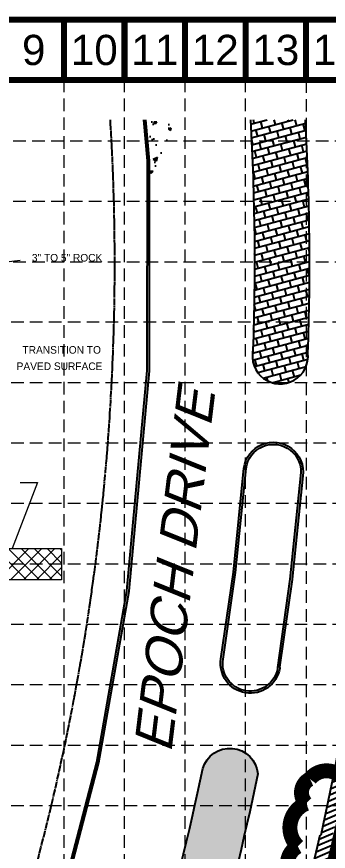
# Model space of a CAD drawing. Header units: inches. Extents: x 2525137 to 2526060, y 7086153 to 7086731.
# Drawn here: x 2525270.4 to 2525344.6, y 7086531.7 to 7086730.5 of the extents above; entities that cross this region are included whole.
import ezdxf
from ezdxf.enums import TextEntityAlignment as Align

# ---------------------------------------------------------------- set-up
doc = ezdxf.new("R2010")
doc.units = ezdxf.units.IN
doc.header["$MEASUREMENT"] = 0
for name, pattern in [('DASHED2', [0.375, 0.25, -0.125]), ('HIDDEN', [0.375, 0.25, -0.125]), ('PHANTOM', [1.9000000000000004, 1.5, -0.08, 0.08, -0.08, 0.08, -0.08]), ('PL', [1.25, 0.625, -0.125, 0.125, -0.125, 0.125, -0.125])]:
    doc.linetypes.add(name, pattern=pattern)
for name, color, linetype in [('BASE', 7, 'Continuous'), ('E-PVMT', 2, 'Continuous'), ('E-PVMT-H', 9, 'Continuous'), ('E-ROW', 5, 'Continuous'), ('E-STORM', 10, 'Continuous'), ('E-STORM-H', 15, 'Continuous'), ('GRID', 254, 'HIDDEN'), ('HS-LIMITOFWORK', 5, 'DASHED2'), ('hs-sidewalk', 3, 'Continuous'), ('LEGEND', 7, 'Continuous'), ('PL', 7, 'PHANTOM'), ('PL-OFF', 3, 'PHANTOM'), ('PL-ROW', 7, 'PL')]:
    doc.layers.add(name, color=color, linetype=linetype)
doc.styles.add('L300', font='UNIV.shx', dxfattribs={"oblique": 15, "height": 6})
doc.styles.get("Standard").update_dxf_attribs({"font": 'ARIAL.TTF'})
doc.styles.add('Style-WORKING', font='WORKING.shx')

msp = doc.modelspace()

# ---------------------------------------------------------------- hatches: boundary and pattern name
at = {"layer": 'E-PVMT-H'}
h = msp.add_hatch(dxfattribs=at)
h.set_pattern_fill('AR-CONC', color=256, angle=338, style=0)
h.set_pattern_definition([(27.99999999999997, (2525960.337304894, 7087164.876989488), (6.415246973156391, -3.268731599924015), [0.7500000000000016, -8.250000000000018]), (333, (2525960.337304894, 7087164.876989488), (1.531281364740244, 7.493975663154749), [0.6000000000000008, -6.600000000000006]), (78.45139999999995, (2525960.871908808, 7087164.60459524), (7.946531566583368, 4.225237833558003), [0.6374019000000004, -7.011421120000002]), (24.1842, (2525961.086518079, 7087166.731357193), (9.275241551132725, -5.532620912889536), [1.124999999999998, -12.375]), (74.63559999999998, (2525961.859454585, 7087166.270304967), (12.31515147254045, 5.530555502253643), [0.9561028800000022, -10.51713000000002]), (329.1842000000001, (2525961.086518079, 7087166.731357193), (12.31514715681599, 5.530565119491502), [0.9000000000000001, -9.900000000000015]), (359, (2525961.826398639, 7087165.893158676), (4.026188903242573, -5.969070523485244), [0.7500000000000009, -8.250000000000018]), (304, (2525961.826398639, 7087165.893158676), (4.972440354166464, 5.811998862888152), [0.6000000000000011, -6.600000000000009]), (49.45139999999997, (2525962.161914062, 7087165.395735918), (8.998629061076812, -0.1570786744900117), [0.6374019000000005, -7.011421120000003]), (15.50000000000004, (2525960.337304894, 7087164.876989488), (1.359786540769024, 3.040986445800676), [0, -6.520000000000006, 0, -6.700000000000003, 0, -6.625000000000006]), (345.5, (2525960.337304894, 7087164.876989488), (3.916630555363029, 2.67144588056669), [0, -3.820000000000004, 0, -6.370000000000006, 0, -2.525000000000001]), (305.5, (2525958.269684896, 7087165.712362191), (4.865023403592189, -2.208859172174712), [0, -2.500000000000004, 0, -7.800000000000018, 0, -10.35000000000002]), (295.5, (2525957.342501044, 7087166.086968778), (5.78220786836383, -1.256496608444084), [0, -3.250000000000004, 0, -5.180000000000006, 0, -7.350000000000009])])
h.paths.add_polyline_path([(2525308.224480061, 7086705.955840328), (2525301.206207137, 7086705.955840329), (2525302.057563543, 7086696.178341636), (2525302.054450886, 7086691.184150492)])
h = msp.add_hatch(dxfattribs=at)
h.set_pattern_fill('AR-B816', color=256, scale=0.2000000000000001, angle=15, style=0)
h.set_pattern_definition([(15, (0, 0), (-0.4141104721640336, 1.54548132206251), []), (104.9999999999999, (0, 0), (-1.959591794226545, 1.131370849898478), [1.600000000000001, -1.600000000000001])])
edge = h.paths.add_edge_path()
edge.add_line((2525339.162257386, 7086705.955840328), (2525326.043895822, 7086705.955840328))
edge.add_arc((2524733.782542584, 7086671.74433741), 593.2486303994358, -1.9909031289427048, 3.3059710856028914, ccw=False)
edge.add_arc((2525333.1503994, 7086649.668847616), 6.641063494159486, 167.2510732313388, 366.243820686588)
edge.add_arc((2524733.782542564, 7086671.744337386), 606.3456325007169, 357.9818411039431, 363.2344856638463)
h = msp.add_hatch(dxfattribs=at)
h.set_pattern_fill('AR-B816', color=256, scale=0.2000000000000001, angle=338, style=0)
h.set_pattern_definition([(338, (0, 0), (0.5993705494654598, 1.483494167306861), []), (68, (0, 0), (-0.8841236178414009, 2.08286471677232), [1.600000000000001, -1.600000000000001])])
edge = h.paths.add_edge_path()
edge.add_arc((2524733.782542604, 7086671.7443374), 606.3377332919821, 339.1286501682098, 348.43247167063595, ccw=False)
edge.add_line((2525300.33405563, 7086455.723898781), (2525255.688292707, 7086338.632549958))
edge.add_arc((2525249.736109268, 7086341.625014529), 6.662081648389557, 156.8876720461927, 333.30900341516326, ccw=False)
edge.add_line((2525243.608745883, 7086344.240114878), (2525288.145705192, 7086460.371195182))
edge.add_arc((2524733.782542603, 7086671.744337397), 593.2934529270568, 339.1286501685357, 348.2944062565103)
edge.add_arc((2525321.159706157, 7086549.569555964), 6.671440184403695, 5.076140806951116, 164.2964910739092, ccw=False)
at = {"layer": 'E-STORM-H'}
h = msp.add_hatch(dxfattribs=at)
h.set_pattern_fill('ANSI31', color=5, scale=10, angle=338, style=0)
h.set_pattern_definition([(23, (2525960.337304894, 7087164.876989488), (-0.4884139106115917, 1.150631066815553), [])])
h.paths.add_polyline_path([(2525357.879924866, 7086612.79755566), (2525373.880088338, 7086626.500640419), (2525372.264565823, 7086628.07943929), (2525358.175263929, 7086616.012881439, 0.001990363594861094), (2525358.599173765, 7086620.98566277), (2525355.8582035, 7086621.208332932, -0.03474182209877386), (2525342.868470789, 7086535.559361317), (2525342.624494853, 7086535.613911677, -0.01218130479988883), (2525335.271936276, 7086506.122705579), (2525338.58665242, 7086505.919868834, 0.008797385868843984), (2525344.046177382, 7086527.300363164), (2525348.804299228, 7086531.375380719), (2525349.468180064, 7086534.906338231), (2525344.91076221, 7086531.003210403, 0.001594883137314898), (2525345.796182042, 7086534.904756985), (2525345.552206102, 7086534.959307346, 0.03146018364470189)])

# ---------------------------------------------------------------- linework, layer by layer
at = {"color": 7, "linetype": 'Continuous', "lineweight": 0}
for p, q in [((2525271.233743271, 7086672.446444511), (2525266.700386709, 7086671.882227393)), ((2525275.379053632, 7086619.553402527), (2525269.373792491, 7086603.807761397)), ((2525271.270227338, 7086619.553402527), (2525275.379053632, 7086619.553402527)), ((2525261.826032202, 7086603.807761397), (2525281.128846635, 7086603.807761397)), ((2525272.803948707, 7086596.370027535), (2525265.368039922, 7086603.807674488)), ((2525265.896444848, 7086596.370027535), (2525273.334091806, 7086603.807674488)), ((2525275.877040509, 7086596.370027535), (2525268.43939355, 7086603.807674488)), ((2525268.96953665, 7086596.370027535), (2525276.407183609, 7086603.807674488)), ((2525278.950132314, 7086596.370027535), (2525271.512485354, 7086603.807674488)), ((2525272.040890279, 7086596.370027535), (2525279.478537239, 7086603.807674488)), ((2525281.128064457, 7086597.263449019), (2525274.585577156, 7086603.807674488)), ((2525281.128064457, 7086600.33654082), (2525277.65866896, 7086603.807674488)), ((2525281.128064457, 7086603.40963262), (2525280.730022589, 7086603.807674488)), ((2525281.128846635, 7086603.807761397), (2525281.128846635, 7086596.37037517)), ((2525275.113982082, 7086596.370027535), (2525281.128064457, 7086602.384109904)), ((2525278.187073885, 7086596.370027535), (2525281.128064457, 7086599.312756278)), ((2525281.128846635, 7086596.37037517), (2525261.826032202, 7086596.37037517))]:
    msp.add_line(p, q, dxfattribs=at)
at = {"layer": 'BASE', "const_width": 1.43999999971129}
for points in [[(2525137.697713637, 7086153.78792831), (2526059.297713452, 7086153.78792831), (2526059.297713452, 7086729.787928893), (2525137.697713637, 7086729.787928893)], [(2525152.066261058, 7086168.184157349), (2526044.937943298, 7086168.159185687), (2526044.919333538, 7086715.394818029), (2525152.247710197, 7086715.411395249)]]:
    msp.add_lwpolyline(points, close=True, dxfattribs=at)
for points in [[(2525281.697713608, 7086715.387928879), (2525281.697713608, 7086729.787928893)], [(2525296.097713606, 7086715.387928879), (2525296.097713606, 7086729.787928893)], [(2525310.497713603, 7086715.387928879), (2525310.497713603, 7086729.787928893)], [(2525324.8977136, 7086715.387928879), (2525324.8977136, 7086729.787928893)], [(2525339.297713597, 7086715.387928879), (2525339.297713597, 7086729.787928893)]]:
    msp.add_lwpolyline(points, dxfattribs=at)
at = {"layer": 'E-PVMT', "color": 7}
msp.add_lwpolyline([(2525239.063652805, 7086400.45292343), (2525239.89347571, 7086402.61741282, 0.0005301108462155272), (2525239.893854191, 7086402.618403188), (2525257.230834193, 7086448.12822319, 0.005226588606079298), (2525257.234453046, 7086448.138029656), (2525277.450323045, 7086504.734059657, 0.02213884791211312), (2525277.463350868, 7086504.776354693), (2525289.962280866, 7086552.817204686, 0.01999168018540966), (2525289.970790312, 7086552.856255702), (2525297.165510315, 7086593.649745702, 0.02058902593231879), (2525297.170984937, 7086593.690540601), (2525302.024294939, 7086646.163340595, 0.02290556983612413), (2525302.026419908, 7086646.209078382), (2525302.057549907, 7086696.156458375, 0.02187279335660804), (2525302.055665284, 7086696.200142415), (2525301.206207138, 7086705.955840328)], format="xyb", dxfattribs=at)
msp.add_lwpolyline([(2525239.063652805, 7086401.849671499), (2525239.426610001, 7086402.796400007), (2525256.763590003, 7086448.306220009), (2525276.979460003, 7086504.90225001), (2525289.478390003, 7086552.943100009), (2525296.673110001, 7086593.736590009), (2525301.526420001, 7086646.20939), (2525301.557550003, 7086696.15677001), (2525300.70431529, 7086705.955840328)], dxfattribs=at)
for points in [[(2525333.034847023, 7086575.272471935, -0.9994881176051289), (2525319.057699307, 7086577.555893879), (2525322.033319562, 7086598.195625845), (2525324.518843096, 7086622.942138267, -0.006343382796970092), (2525324.520270951, 7086622.954743919, -1.005956691559632), (2525338.511413057, 7086621.105428465), (2525335.975668772, 7086596.486072022, -0.009711242072723272), (2525335.973304212, 7086596.466795855), (2525332.995805772, 7086575.56200879, -0.1493363343030428)], [(2525332.476330005, 7086575.460700006), (2525332.476330005, 7086575.460700006), (2525332.541430003, 7086575.353340006, -0.9998282196221718), (2525319.551920005, 7086577.47995), (2525322.529740003, 7086598.134940003), (2525325.016340005, 7086622.89217, -1.006610603562155), (2525338.014950002, 7086621.165450007), (2525335.478300003, 7086596.537300006)]]:
    msp.add_lwpolyline(points, format="xyb", close=True, dxfattribs=at)
at = {"layer": 'E-PVMT-H'}
msp.add_lwpolyline([(2525326.043895822, 7086705.955840328, -0.02311608984605546), (2525326.673061668, 7086651.134391965, 1.181171909245168), (2525339.752068595, 7086650.391127462, 0.02292299930614249), (2525339.162257386, 7086705.955840328)], format="xyb", dxfattribs=at)
msp.add_lwpolyline([(2525327.804980929, 7086550.159841765, -0.04061789478878798), (2525300.33405563, 7086455.723898781), (2525255.688292707, 7086338.632549958, -0.969247915705764), (2525243.608745883, 7086344.240114878), (2525288.145705192, 7086460.371195182, 0.0400144915770214), (2525314.737276327, 7086551.375243981, -0.8333190338048263)], format="xyb", close=True, dxfattribs=at)
at = {"layer": 'E-STORM', "color": 5}
msp.add_line((2525342.868470789, 7086535.559361317), (2525342.624494852, 7086535.613911677), dxfattribs=at)
for radius, start, end in [(624.1249999983729, 347.3965829461782, 355.3556209235336), (623.8749999983718, 339.1286501773631, 347.3965829461782)]:
    msp.add_arc((2524733.782542606, 7086671.744337408), radius, start, end, dxfattribs=at)
at = {"layer": 'GRID', "color": 252, "linetype": 'HIDDEN', "lineweight": 0, "ltscale": 12}
for p, q in [((2525281.649568441, 7086715.524642473), (2525281.649568441, 7086211.324328709)), ((2525296.049568438, 7086715.524642473), (2525296.049568438, 7086211.324328709)), ((2525310.449568436, 7086715.524642473), (2525310.449568436, 7086211.324328709)), ((2525324.849568433, 7086715.524642473), (2525324.849568433, 7086211.324328709)), ((2525339.297713597, 7086715.387928879), (2525339.297713597, 7086211.324328709)), ((2525152.627922132, 7086700.940610348), (2526045.427921953, 7086700.940610348)), ((2525152.627922132, 7086686.540610334), (2526045.427921953, 7086686.540610334)), ((2525152.627922132, 7086672.14061032), (2526045.427921953, 7086672.14061032)), ((2525152.097713634, 7086657.787928821), (2526044.897713455, 7086657.787928821)), ((2525152.097713634, 7086643.387928806), (2526044.897713455, 7086643.387928806)), ((2525152.097713634, 7086628.987928791), (2526044.897713455, 7086628.987928791)), ((2525152.097713634, 7086614.587928777), (2526044.897713455, 7086614.587928777)), ((2525152.097713634, 7086600.187928762), (2526044.897713455, 7086600.187928762)), ((2525152.097713634, 7086585.787928748), (2526044.897713455, 7086585.787928748)), ((2525152.097713634, 7086571.387928733), (2526044.897713455, 7086571.387928733)), ((2525152.097713634, 7086556.987928718), (2526044.897713455, 7086556.987928718)), ((2525152.097713634, 7086542.587928704), (2526044.897713455, 7086542.587928704))]:
    msp.add_line(p, q, dxfattribs=at)
at = {"layer": 'HS-LIMITOFWORK', "color": 1, "ltscale": 60, "const_width": 3}
msp.add_lwpolyline([(2525335.206230104, 7086378.750473917), (2525585.835235969, 7086288.333396453), (2525679.531169129, 7086301.908972941), (2525832.594784933, 7086264.257009983), (2525845.51094039, 7086319.417366964), (2525908.364559235, 7086586.780668591), (2525808.285534275, 7086609.924604294), (2525806.573279499, 7086602.621320452), (2525767.339234113, 7086611.781494051), (2525748.258010245, 7086616.293334325, 0.128473931440954), (2525715.408961437, 7086615.459830588, 0.0846964813059207), (2525695.31490147, 7086605.660094124, -0.2175579728203262), (2525670.062057868, 7086600.589677039), (2525622.661868833, 7086611.702356529, -0.1893556778438368), (2525603.766192584, 7086623.551343741, 0.2083107206840462), (2525563.158586333, 7086658.810146582, 0.08591221717540805), (2525537.192924492, 7086661.599739352, 0.0005108957725892342), (2525388.706961756, 7086662.014155005, 0.3487107309250301), (2525358.435191565, 7086630.730053205, -0.08431829566151765), (2525327.719958081, 7086466.499557689, 0.002675067656047349), (2525300.220639552, 7086395.672367807)], format="xyb", dxfattribs=at)
at = {"layer": 'hs-sidewalk', "color": 7, "elevation": 328.3664251850391}
msp.add_lwpolyline([(2525362.915568191, 7086630.31548954, -0.01710774283882796), (2525355.615841838, 7086567.969112664, -0.05945458607567371), (2525301.563178764, 7086389.930202851, 7.035406456821931)], format="xyb", dxfattribs=at)
at = {"layer": 'LEGEND', "color": 170, "ltscale": 100, "const_width": 3.549677734549114}
msp.add_lwpolyline([(2525337.351131255, 7086532.853240113, 0.5205670505517462), (2525337.351131255, 7086532.853240113, 0.7651954600696135), (2525339.332245617, 7086524.084794509, 0.4178788784126488), (2525346.377209002, 7086522.278367831, 0.6649002420699669), (2525349.954623528, 7086530.843361313, 0.744833174426672), (2525353.29960647, 7086540.675371485, 0.9756416855879776), (2525348.396049283, 7086548.541054385, 0.5205670505517462), (2525340.2231581, 7086548.922858899, 0.5205670505517462), (2525339.319190064, 7086543.082038157, 0.5402640007904789), (2525337.351131255, 7086532.853240113)], format="xyb", close=True, dxfattribs=at)
at = {"layer": 'PL'}
msp.add_arc((2524733.782542606, 7086671.744337408), 639.9999999982645, 339.1286501773631, 358.2457708223876, dxfattribs=at)
at = {"layer": 'PL-OFF', "color": 7}
msp.add_arc((2524733.782542602, 7086671.744337408), 560.0000000024714, 339.1286501773631, 3.502493006955001, dxfattribs=at)
at = {"layer": 'PL-ROW', "color": 7, "linetype": 'Continuous'}
msp.add_arc((2524733.782542686, 7086671.744337619), 645.0000000000011, 339.1286501773631, 353.1524629128527, dxfattribs=at)

# ---------------------------------------------------------------- texts
at = {"color": 7, "linetype": 'Continuous', "lineweight": 0, "style": 'Style-WORKING'}
for s, width, p in [('3" TO 5" ROCK', 1.000000001514721, (2525282.435947264, 7086673.086271869)), ('TRANSITION TO', 1.000000001421752, (2525281.153187372, 7086651.138989137)), ('PAVED SURFACE', 1.000000001421752, (2525280.630590345, 7086647.241698635))]:
    msp.add_text(s, height=1.807700972484072, dxfattribs=dict(at, width=width)).set_placement(p, align=Align.MIDDLE_CENTER)
at = {"layer": 'BASE'}
msp.add_text('9', height=7.200000007636845, dxfattribs=at).set_placement((2525274.49771361, 7086722.587928887), align=Align.MIDDLE_CENTER)
at = {"layer": 'BASE', "width": 0.9999999979303943}
for s, p in [('10', (2525288.897713607, 7086722.587928887)), ('11', (2525303.297713604, 7086722.587928887)), ('12', (2525317.697713601, 7086722.587928887)), ('13', (2525332.097713599, 7086722.587928887)), ('14', (2525346.497713596, 7086722.587928887))]:
    msp.add_text(s, height=7.200000007636845, dxfattribs=at).set_placement(p, align=Align.MIDDLE_CENTER)
at = {"layer": 'E-ROW', "ltscale": 0.5, "insert": (2525298.294620041, 7086556.087405505), "char_height": 9, "width": 160.8907309629185, "attachment_point": 1, "rotation": 83.05807184919863, "style": 'L300'}
msp.add_mtext('{\\fArial|b0|i0|c0|p34;\\C7;EPOCH DRIVE}', dxfattribs=at)

doc.saveas('drawing.dxf')
